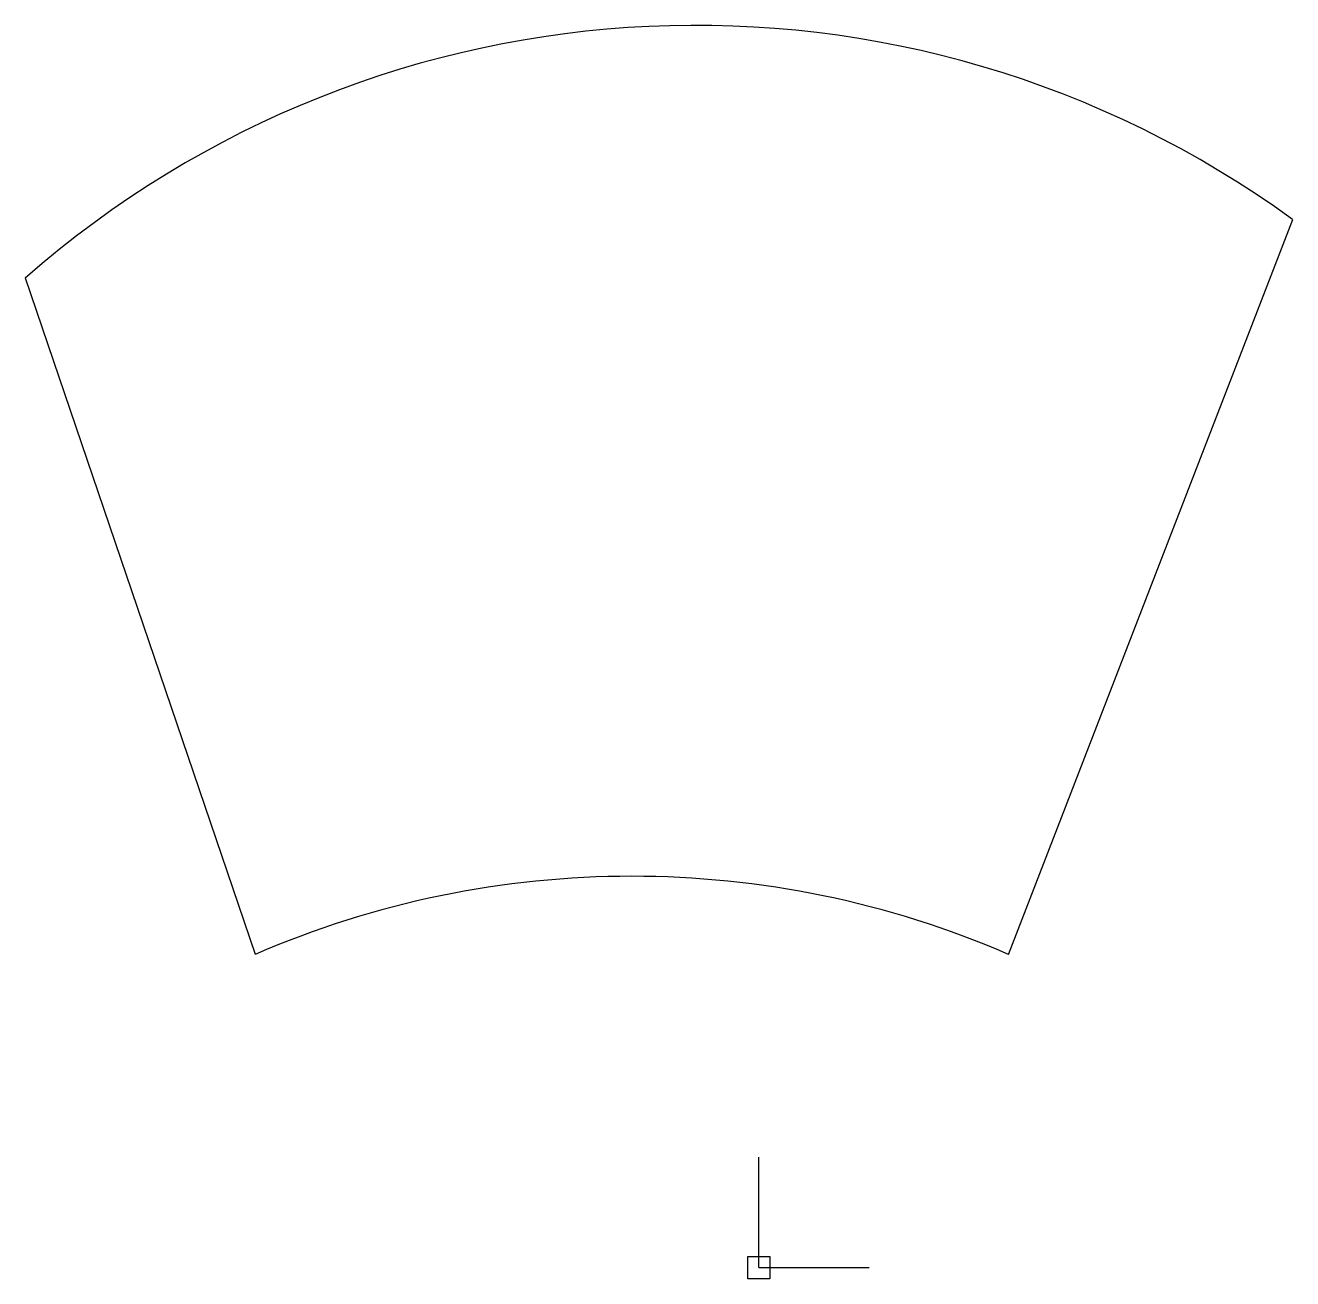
# Model space of a CAD drawing. Header units: millimetres. Extents: x -5 to 1143, y -197 to 938.
import ezdxf

# ---------------------------------------------------------------- set-up
doc = ezdxf.new("R2010")
doc.units = ezdxf.units.MM

msp = doc.modelspace()

# ---------------------------------------------------------------- linework, layer by layer
for p, q in [((885.8, 96.8), (1143.3, 762.5)), ((203.3, 96.8), (-5.1, 709.4)), ((659.5, -186.9), (659.5, -86.9)), ((659.5, -186.9), (759.5, -186.9))]:
    msp.add_line(p, q)
msp.add_lwpolyline([(649.5, -196.9), (649.5, -176.9), (669.5, -176.9), (669.5, -196.9)], close=True)
for centre, radius, start, end in [((602.2, 18.4), 920, 53.9828, 131.3112), ((544.5, -690.9), 858.5, 66.5792, 113.4208)]:
    msp.add_arc(centre, radius, start, end)

doc.saveas('drawing.dxf')
